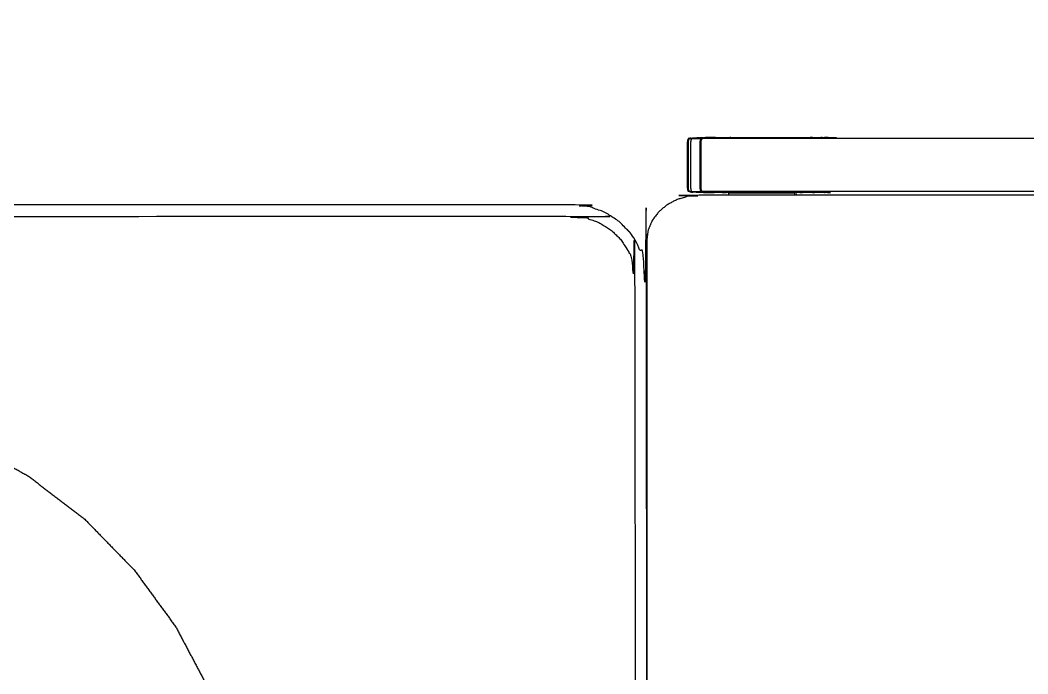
# Model space of a CAD drawing. Header units: millimetres. Extents: x 3429 to 24139, y -631 to 9878.
# Drawn here: x 7964.84 to 8008.19, y 3707.53 to 3735.66 of the extents above; entities that cross this region are included whole.
import ezdxf

# ---------------------------------------------------------------- set-up
doc = ezdxf.new("R2010")
doc.units = ezdxf.units.MM
for name, color, linetype, lineweight in [('multid_gorunus_3', 23, 'Continuous', 13), ('multid_gorunus_4', 15, 'Continuous', 9), ('multid_gorunus_5', 193, 'Continuous', 5)]:
    doc.layers.add(name, color=color, linetype=linetype, lineweight=lineweight)

# ---------------------------------------------------------------- blocks, each defined once
blk = doc.blocks.new('grup-1')
at = {"layer": 'multid_gorunus_3', "lineweight": -3}
for points in [[(2472.273, 6191.084), (2471.903, 6191.127), (2471.533, 6191.17), (2437.262, 6191.179), (2402.99, 6191.189), (2402.62, 6191.146), (2402.25, 6191.104), (2401.911, 6190.982), (2401.571, 6190.861), (2401.271, 6190.67), (2400.971, 6190.479), (2400.721, 6190.229), (2400.471, 6189.979), (2400.28, 6189.68), (2400.09, 6189.38), (2399.968, 6189.04), (2399.846, 6188.701), (2399.804, 6188.331), (2399.761, 6187.961), (2399.747, 6136.19), (2399.729, 6073.918), (2399.772, 6073.548), (2399.815, 6073.178), (2399.936, 6072.839), (2400.058, 6072.499), (2400.248, 6072.199), (2400.439, 6071.899), (2400.689, 6071.649), (2400.939, 6071.399), (2401.238, 6071.208), (2401.538, 6071.017), (2401.878, 6070.896), (2402.217, 6070.774), (2402.587, 6070.731), (2402.957, 6070.689), (2437.229, 6070.679), (2471.5, 6070.67), (2471.87, 6070.712), (2472.24, 6070.755), (2472.58, 6070.876), (2472.919, 6070.998), (2473.219, 6071.188), (2473.519, 6071.379), (2473.769, 6071.629), (2474.019, 6071.879), (2474.21, 6072.179), (2474.401, 6072.478), (2474.522, 6072.818), (2474.644, 6073.158), (2474.687, 6073.528), (2474.729, 6073.897), (2474.747, 6136.169), (2474.761, 6187.94), (2474.718, 6188.31), (2474.676, 6188.68), (2474.554, 6189.02), (2474.433, 6189.36), (2474.242, 6189.659), (2474.052, 6189.959), (2473.802, 6190.209), (2473.552, 6190.459), (2473.252, 6190.65), (2472.952, 6190.841), (2472.613, 6190.963), (2472.273, 6191.084)], [(2471.531, 6190.67), (2471.844, 6190.634), (2472.156, 6190.597), (2472.444, 6190.494), (2472.731, 6190.392), (2472.984, 6190.23), (2473.238, 6190.069), (2473.449, 6189.857), (2473.661, 6189.646), (2473.822, 6189.392), (2473.983, 6189.138), (2474.086, 6188.851), (2474.189, 6188.564), (2474.225, 6188.251), (2474.261, 6187.938), (2474.247, 6136.169), (2474.229, 6073.9), (2474.193, 6073.587), (2474.157, 6073.274), (2474.054, 6072.987), (2473.951, 6072.7), (2473.79, 6072.446), (2473.628, 6072.193), (2473.417, 6071.981), (2473.205, 6071.77), (2472.952, 6071.609), (2472.698, 6071.447), (2472.411, 6071.345), (2472.124, 6071.242), (2471.811, 6071.206), (2471.498, 6071.17), (2437.229, 6071.179), (2402.959, 6071.189), (2402.647, 6071.225), (2402.334, 6071.261), (2402.047, 6071.364), (2401.76, 6071.467), (2401.506, 6071.628), (2401.253, 6071.79), (2401.041, 6072.001), (2400.83, 6072.213), (2400.668, 6072.466), (2400.507, 6072.72), (2400.404, 6073.007), (2400.302, 6073.295), (2400.265, 6073.607), (2400.229, 6073.92), (2400.247, 6136.189), (2400.261, 6187.959), (2400.297, 6188.272), (2400.333, 6188.584), (2400.436, 6188.871), (2400.539, 6189.159), (2400.7, 6189.412), (2400.862, 6189.666), (2401.073, 6189.877), (2401.285, 6190.089), (2401.539, 6190.25), (2401.792, 6190.411), (2402.079, 6190.514), (2402.367, 6190.617), (2402.679, 6190.653), (2402.992, 6190.689), (2437.262, 6190.679), (2471.531, 6190.67)]]:
    blk.add_open_spline(points, degree=2, knots=[-16, -16, -16, -15, -15, -14, -14, -13, -13, -12, -12, -11, -11, -10, -10, -9, -9, -8, -8, -7, -7, -6, -6, -5, -5, -4, -4, -3, -3, -2, -2, -1, -1, 0, 0, 1, 1, 2, 2, 3, 3, 4, 4, 5, 5, 6, 6, 7, 7, 8, 8, 9, 9, 10, 10, 11, 11, 12, 12, 13, 13, 14, 14, 15, 15, 16, 16, 16], dxfattribs=at)
at = {"layer": 'multid_gorunus_4', "lineweight": -3}
for points, knots in [([(2347.023, 6190.41), (2347.027, 6190.417), (2347.031, 6190.425), (2347.043, 6190.435), (2347.054, 6190.445), (2347.076, 6190.461), (2347.097, 6190.478), (2347.132, 6190.503), (2347.167, 6190.528), (2347.218, 6190.565), (2347.269, 6190.602), (2347.333, 6190.648), (2347.397, 6190.694), (2347.471, 6190.747), (2347.545, 6190.799), (2347.626, 6190.855), (2347.706, 6190.911), (2347.791, 6190.968), (2347.875, 6191.025), (2347.963, 6191.082), (2348.05, 6191.139), (2348.139, 6191.196), (2348.229, 6191.253), (2348.32, 6191.31), (2348.411, 6191.367), (2348.504, 6191.422), (2348.596, 6191.478), (2348.689, 6191.532), (2348.782, 6191.587), (2348.876, 6191.64), (2348.97, 6191.693), (2349.065, 6191.746), (2349.16, 6191.798), (2349.255, 6191.849), (2349.351, 6191.9), (2349.448, 6191.951), (2349.545, 6192.001), (2349.642, 6192.05), (2349.74, 6192.099), (2349.838, 6192.147), (2349.936, 6192.194), (2350.036, 6192.241), (2350.135, 6192.288), (2350.235, 6192.333), (2350.335, 6192.379), (2350.436, 6192.423), (2350.537, 6192.468), (2350.639, 6192.511), (2350.741, 6192.554), (2350.843, 6192.596), (2350.946, 6192.638), (2351.049, 6192.679), (2351.152, 6192.72), (2351.256, 6192.76), (2351.36, 6192.799), (2351.465, 6192.838), (2351.57, 6192.876), (2351.676, 6192.913), (2351.781, 6192.951), (2351.887, 6192.987), (2351.994, 6193.022), (2352.101, 6193.057), (2352.208, 6193.092), (2352.315, 6193.125), (2352.423, 6193.158), (2352.531, 6193.19), (2352.64, 6193.222), (2352.749, 6193.253), (2352.858, 6193.284), (2352.967, 6193.313), (2353.077, 6193.342), (2353.187, 6193.37), (2353.297, 6193.398), (2353.408, 6193.425), (2353.519, 6193.451), (2353.63, 6193.476), (2353.742, 6193.501), (2353.853, 6193.525), (2353.965, 6193.549), (2354.078, 6193.571), (2354.19, 6193.593), (2354.303, 6193.614), (2354.417, 6193.635), (2354.534, 6193.654), (2354.652, 6193.674), (2354.778, 6193.692), (2354.904, 6193.71), (2355.042, 6193.726), (2355.181, 6193.743), (2355.336, 6193.758), (2355.491, 6193.774), (2355.667, 6193.788), (2355.843, 6193.802), (2356.043, 6193.815), (2356.243, 6193.829), (2356.472, 6193.841), (2356.7, 6193.853), (2356.962, 6193.864), (2357.223, 6193.875), (2357.521, 6193.885), (2357.818, 6193.895), (2358.157, 6193.904), (2358.495, 6193.913), (2358.878, 6193.921), (2359.26, 6193.929), (2359.692, 6193.937), (2360.123, 6193.944), (2360.607, 6193.95), (2361.09, 6193.957), (2361.631, 6193.963), (2362.171, 6193.969), (2362.772, 6193.974), (2363.372, 6193.979), (2364.038, 6193.984), (2364.703, 6193.988), (2365.425, 6193.992), (2366.147, 6193.996), (2366.917, 6194), (2367.687, 6194.003), (2368.498, 6194.006), (2369.308, 6194.009), (2370.151, 6194.012), (2370.994, 6194.014), (2371.861, 6194.016), (2372.729, 6194.018), (2373.612, 6194.02), (2374.496, 6194.022), (2375.388, 6194.023), (2376.279, 6194.024), (2377.171, 6194.025), (2378.064, 6194.026), (2378.948, 6194.027), (2379.832, 6194.028), (2380.7, 6194.028), (2381.569, 6194.029), (2382.413, 6194.029), (2382.658, 6194.03), (2383.47, 6194.03), (2384.283, 6194.03), (2385.056, 6194.03), (2385.828, 6194.03), (2386.553, 6194.03), (2387.278, 6194.03), (2387.946, 6194.03), (2388.615, 6194.03), (2389.22, 6194.03), (2389.824, 6194.03), (2390.368, 6194.03), (2390.912, 6194.03), (2391.399, 6194.03), (2391.886, 6194.03), (2392.32, 6194.03), (2392.753, 6194.03), (2393.137, 6194.03), (2393.52, 6194.03), (2393.858, 6194.03), (2394.195, 6194.03), (2394.489, 6194.03), (2394.783, 6194.03), (2395.038, 6194.03), (2395.292, 6194.03), (2395.511, 6194.03), (2395.73, 6194.03), (2395.916, 6194.03), (2396.101, 6194.03), (2396.257, 6194.03), (2396.412, 6194.03), (2396.54, 6194.03), (2396.668, 6194.03), (2396.771, 6194.03), (2396.874, 6194.03), (2396.955, 6194.03), (2397.036, 6194.03), (2397.098, 6194.03), (2397.16, 6194.03), (2397.205, 6194.03), (2397.251, 6194.03), (2397.283, 6194.03), (2397.315, 6194.03), (2397.336, 6194.029), (2397.356, 6194.029), (2397.368, 6194.027), (2397.38, 6194.025)], [0, 0, 0, 1, 1, 2, 2, 3, 3, 4, 4, 5, 5, 6, 6, 7, 7, 8, 8, 9, 9, 10, 10, 11, 11, 12, 12, 13, 13, 14, 14, 15, 15, 16, 16, 17, 17, 18, 18, 19, 19, 20, 20, 21, 21, 22, 22, 23, 23, 24, 24, 25, 25, 26, 26, 27, 27, 28, 28, 29, 29, 30, 30, 31, 31, 32, 32, 33, 33, 34, 34, 35, 35, 36, 36, 37, 37, 38, 38, 39, 39, 40, 40, 41, 41, 42, 42, 43, 43, 44, 44, 45, 45, 46, 46, 47, 47, 48, 48, 49, 49, 50, 50, 51, 51, 52, 52, 53, 53, 54, 54, 55, 55, 56, 56, 57, 57, 58, 58, 59, 59, 60, 60, 61, 61, 62, 62, 63, 63, 64, 64, 65, 65, 66, 66, 67, 67, 68, 68, 69, 69, 70, 70, 71, 71, 72, 72, 73, 73, 74, 74, 75, 75, 76, 76, 77, 77, 78, 78, 79, 79, 80, 80, 81, 81, 82, 82, 83, 83, 84, 84, 85, 85, 86, 86, 87, 87, 88, 88, 89, 89, 90, 90, 91, 91, 91]), ([(2396.987, 6194.071), (2396.947, 6194.071), (2396.908, 6194.072), (2396.888, 6194.073), (2396.867, 6194.073), (2396.816, 6194.074), (2396.765, 6194.074), (2396.706, 6194.074), (2396.647, 6194.074), (2396.58, 6194.075), (2396.513, 6194.075), (2396.437, 6194.075), (2396.361, 6194.075), (2396.276, 6194.075), (2396.19, 6194.075), (2396.095, 6194.075), (2396, 6194.075), (2395.896, 6194.075), (2395.791, 6194.075), (2395.68, 6194.075), (2395.568, 6194.075), (2395.45, 6194.075), (2395.332, 6194.075), (2395.209, 6194.075), (2395.086, 6194.075), (2394.959, 6194.075), (2394.833, 6194.075), (2394.704, 6194.075), (2394.574, 6194.075), (2394.444, 6194.075), (2394.313, 6194.075), (2394.183, 6194.075), (2394.052, 6194.075), (2393.923, 6194.075), (2393.794, 6194.075), (2393.667, 6194.075), (2393.541, 6194.075), (2393.418, 6194.075), (2393.295, 6194.075), (2393.177, 6194.075), (2393.059, 6194.075), (2392.947, 6194.075), (2392.835, 6194.075), (2392.731, 6194.075), (2392.627, 6194.075), (2392.532, 6194.075), (2392.436, 6194.075), (2392.351, 6194.075), (2392.265, 6194.075), (2392.19, 6194.075), (2392.114, 6194.075), (2392.046, 6194.075), (2391.979, 6194.075), (2391.921, 6194.074), (2391.862, 6194.074), (2391.811, 6194.074), (2391.759, 6194.074), (2391.715, 6194.073), (2391.671, 6194.073), (2391.634, 6194.072), (2391.596, 6194.071), (2391.596, 6194.071), (2391.596, 6194.071)], [187.113527, 187.113527, 187.113527, 188, 188, 189, 189, 190, 190, 191, 191, 192, 192, 193, 193, 194, 194, 195, 195, 196, 196, 197, 197, 198, 198, 199, 199, 200, 200, 201, 201, 202, 202, 203, 203, 204, 204, 205, 205, 206, 206, 207, 207, 208, 208, 209, 209, 210, 210, 211, 211, 212, 212, 213, 213, 214, 214, 215, 215, 216, 216, 217, 217, 217.009365, 217.009365, 217.009365]), ([(2391.958, 6194.074), (2391.959, 6194.074), (2391.96, 6194.074), (2392.019, 6194.074), (2392.079, 6194.075), (2392.096, 6194.075), (2392.114, 6194.075)], [246.987914, 246.987914, 246.987914, 247, 247, 248, 248, 248.257924, 248.257924, 248.257924]), ([(2392.214, 6194.075), (2392.214, 6194.075), (2392.214, 6194.075), (2392.24, 6194.075), (2392.265, 6194.075)], [248.9989623, 248.9989623, 248.9989623, 249, 249, 249.3333336, 249.3333336, 249.3333336]), ([(2392.627, 6194.075), (2392.68, 6194.075), (2392.734, 6194.075), (2392.734, 6194.075), (2392.734, 6194.075)], [251.4453515, 251.4453515, 251.4453515, 252, 252, 252.0000001, 252.0000001, 252.0000001]), ([(2396.798, 6194.074), (2396.798, 6194.074), (2396.798, 6194.074), (2396.858, 6194.074), (2396.917, 6194.074), (2396.969, 6194.074), (2397.02, 6194.073), (2397.065, 6194.073), (2397.109, 6194.072), (2397.147, 6194.072), (2397.185, 6194.071), (2397.217, 6194.07), (2397.249, 6194.069), (2397.275, 6194.068), (2397.301, 6194.067)], [47.99625, 47.99625, 47.99625, 48, 48, 49, 49, 50, 50, 51, 51, 52, 52, 53, 53, 53.997378, 53.997378, 53.997378]), ([(2396.987, 6194.071), (2397.008, 6194.071), (2397.03, 6194.071), (2397.062, 6194.07), (2397.094, 6194.069), (2397.12, 6194.068), (2397.146, 6194.067), (2397.167, 6194.066), (2397.188, 6194.065)], [180.29815, 180.29815, 180.29815, 181, 181, 182, 182, 183, 183, 184, 184, 184]), ([(2397.188, 6194.065), (2397.21, 6194.064), (2397.231, 6194.062), (2397.249, 6194.061), (2397.266, 6194.059)], [0, 0, 0, 1, 1, 2, 2, 2]), ([(2397.266, 6194.059), (2397.28, 6194.057), (2397.294, 6194.054), (2397.306, 6194.052), (2397.319, 6194.05)], [0, 0, 0, 1, 1, 2, 2, 2]), ([(2397.537, 6194.06), (2397.505, 6194.06), (2397.473, 6194.06), (2397.445, 6194.06), (2397.418, 6194.06), (2397.401, 6194.062), (2397.383, 6194.064), (2397.364, 6194.064), (2397.345, 6194.064), (2397.323, 6194.065), (2397.302, 6194.067)], [0, 0, 0, 1, 1, 2, 2, 3, 3, 4, 4, 5, 5, 5]), ([(2397.37, 6194.033), (2397.363, 6194.036), (2397.357, 6194.039), (2397.349, 6194.042), (2397.34, 6194.045), (2397.33, 6194.048), (2397.319, 6194.05)], [0, 0, 0, 1, 1, 2, 2, 3, 3, 3]), ([(2397.347, 6191.739), (2397.351, 6191.74), (2397.355, 6191.74), (2397.366, 6191.743), (2397.376, 6191.745), (2397.384, 6191.748), (2397.392, 6191.75), (2397.398, 6191.754), (2397.404, 6191.757), (2397.409, 6191.76), (2397.414, 6191.764), (2397.418, 6191.768), (2397.423, 6191.772), (2397.426, 6191.776), (2397.43, 6191.781), (2397.433, 6191.786), (2397.436, 6191.792), (2397.439, 6191.798), (2397.442, 6191.804), (2397.444, 6191.812), (2397.447, 6191.819), (2397.449, 6191.828), (2397.451, 6191.837), (2397.452, 6191.847), (2397.454, 6191.858), (2397.455, 6191.87), (2397.457, 6191.882), (2397.458, 6191.896), (2397.459, 6191.91), (2397.46, 6191.926), (2397.46, 6191.942), (2397.461, 6191.96), (2397.462, 6191.978), (2397.462, 6191.999), (2397.462, 6192.019), (2397.463, 6192.042), (2397.463, 6192.065), (2397.463, 6192.091), (2397.463, 6192.117), (2397.463, 6192.145), (2397.463, 6192.173), (2397.463, 6192.204), (2397.463, 6192.236), (2397.463, 6192.27), (2397.463, 6192.304), (2397.463, 6192.341), (2397.463, 6192.378), (2397.463, 6192.417), (2397.463, 6192.457), (2397.463, 6192.498), (2397.463, 6192.539), (2397.463, 6192.582), (2397.463, 6192.624), (2397.463, 6192.668), (2397.463, 6192.712), (2397.463, 6192.756), (2397.463, 6192.801), (2397.463, 6192.846), (2397.463, 6192.891), (2397.463, 6192.936), (2397.463, 6192.981), (2397.463, 6193.025), (2397.463, 6193.07), (2397.463, 6193.114), (2397.463, 6193.158), (2397.463, 6193.2), (2397.463, 6193.243), (2397.463, 6193.284), (2397.463, 6193.325), (2397.463, 6193.365), (2397.463, 6193.404), (2397.463, 6193.441), (2397.463, 6193.478), (2397.463, 6193.512), (2397.463, 6193.546), (2397.463, 6193.578), (2397.463, 6193.609), (2397.463, 6193.637), (2397.463, 6193.665), (2397.463, 6193.691), (2397.463, 6193.717), (2397.463, 6193.74), (2397.462, 6193.763), (2397.462, 6193.783), (2397.462, 6193.804), (2397.461, 6193.822), (2397.46, 6193.84), (2397.46, 6193.856), (2397.459, 6193.872), (2397.458, 6193.886), (2397.457, 6193.9), (2397.455, 6193.912), (2397.454, 6193.924), (2397.452, 6193.935), (2397.451, 6193.945), (2397.449, 6193.954), (2397.447, 6193.963), (2397.444, 6193.97), (2397.442, 6193.978), (2397.439, 6193.984), (2397.436, 6193.99), (2397.433, 6193.996), (2397.43, 6194.001), (2397.426, 6194.006), (2397.422, 6194.01), (2397.418, 6194.014), (2397.414, 6194.018), (2397.409, 6194.022), (2397.404, 6194.025), (2397.398, 6194.028), (2397.392, 6194.031), (2397.384, 6194.034), (2397.376, 6194.037), (2397.365, 6194.039), (2397.355, 6194.042), (2397.351, 6194.042), (2397.346, 6194.043)], [43.684205, 43.684205, 43.684205, 44, 44, 45, 45, 46, 46, 47, 47, 48, 48, 49, 49, 50, 50, 51, 51, 52, 52, 53, 53, 54, 54, 55, 55, 56, 56, 57, 57, 58, 58, 59, 59, 60, 60, 61, 61, 62, 62, 63, 63, 64, 64, 65, 65, 66, 66, 67, 67, 68, 68, 69, 69, 70, 70, 71, 71, 72, 72, 73, 73, 74, 74, 75, 75, 76, 76, 77, 77, 78, 78, 79, 79, 80, 80, 81, 81, 82, 82, 83, 83, 84, 84, 85, 85, 86, 86, 87, 87, 88, 88, 89, 89, 90, 90, 91, 91, 92, 92, 93, 93, 94, 94, 95, 95, 96, 96, 97, 97, 98, 98, 99, 99, 100, 100, 100.322771, 100.322771, 100.322771]), ([(2397.37, 6194.033), (2397.375, 6194.029), (2397.38, 6194.025), (2397.385, 6194.022), (2397.39, 6194.018)], [0, 0, 0, 1, 1, 2, 2, 2]), ([(2397.383, 6194.064), (2397.41, 6194.064), (2397.437, 6194.064), (2397.455, 6194.062), (2397.473, 6194.06)], [0, 0, 0, 1, 1, 2, 2, 2]), ([(2397.823, 6194.03), (2397.794, 6194.03), (2397.764, 6194.03), (2397.731, 6194.03), (2397.698, 6194.03), (2397.663, 6194.03), (2397.629, 6194.03), (2397.596, 6194.03), (2397.564, 6194.03), (2397.537, 6194.03), (2397.509, 6194.03), (2397.49, 6194.03), (2397.471, 6194.03), (2397.458, 6194.029), (2397.445, 6194.029), (2397.436, 6194.027), (2397.427, 6194.025), (2397.42, 6194.022), (2397.414, 6194.018)], [0, 0, 0, 1, 1, 2, 2, 3, 3, 4, 4, 5, 5, 6, 6, 7, 7, 8, 8, 9, 9, 9]), ([(2397.501, 6194.056), (2397.473, 6194.056), (2397.446, 6194.056), (2397.432, 6194.058), (2397.418, 6194.06)], [0, 0, 0, 1, 1, 2, 2, 2]), ([(2397.537, 6194.06), (2397.551, 6194.058), (2397.565, 6194.056), (2397.533, 6194.056), (2397.501, 6194.056), (2397.487, 6194.058), (2397.473, 6194.06)], [0, 0, 0, 1, 1, 2, 2, 3, 3, 3]), ([(2397.502, 6194.064), (2397.519, 6194.062), (2397.537, 6194.06), (2397.572, 6194.06), (2397.606, 6194.06), (2397.588, 6194.062), (2397.57, 6194.064), (2397.536, 6194.064), (2397.502, 6194.064)], [0, 0, 0, 1, 1, 2, 2, 3, 3, 4, 4, 4]), ([(2397.799, 6194.045), (2397.79, 6194.048), (2397.782, 6194.051), (2397.771, 6194.053), (2397.759, 6194.056), (2397.73, 6194.056), (2397.701, 6194.056), (2397.687, 6194.058), (2397.672, 6194.06), (2397.639, 6194.06), (2397.606, 6194.06)], [0, 0, 0, 1, 1, 2, 2, 3, 3, 4, 4, 5, 5, 5]), ([(2397.701, 6194.056), (2397.668, 6194.056), (2397.634, 6194.056), (2397.62, 6194.058), (2397.606, 6194.06)], [0, 0, 0, 1, 1, 2, 2, 2]), ([(2397.701, 6194.056), (2397.712, 6194.053), (2397.723, 6194.051), (2397.752, 6194.051), (2397.782, 6194.051)], [0, 0, 0, 1, 1, 2, 2, 2]), ([(2397.723, 6194.051), (2397.732, 6194.048), (2397.74, 6194.045), (2397.77, 6194.045), (2397.799, 6194.045)], [0, 0, 0, 1, 1, 2, 2, 2]), ([(2397.85, 6194.045), (2397.824, 6194.045), (2397.799, 6194.045), (2397.806, 6194.041), (2397.812, 6194.038), (2397.838, 6194.038), (2397.863, 6194.038), (2397.856, 6194.041), (2397.85, 6194.045), (2397.841, 6194.048), (2397.832, 6194.051)], [0, 0, 0, 1, 1, 2, 2, 3, 3, 4, 4, 5, 5, 5]), ([(2397.85, 6194.045), (2397.871, 6194.045), (2397.892, 6194.045), (2397.899, 6194.041), (2397.906, 6194.038), (2397.911, 6194.034), (2397.917, 6194.03), (2397.895, 6194.03), (2397.874, 6194.03), (2397.849, 6194.03), (2397.823, 6194.03), (2397.818, 6194.034), (2397.812, 6194.038)], [0, 0, 0, 1, 1, 2, 2, 3, 3, 4, 4, 5, 5, 6, 6, 6]), ([(2397.823, 6194.03), (2397.828, 6194.025), (2397.833, 6194.021), (2397.837, 6194.016), (2397.841, 6194.011), (2397.845, 6194.005), (2397.848, 6193.999), (2397.851, 6193.992), (2397.855, 6193.985), (2397.857, 6193.977), (2397.86, 6193.968), (2397.862, 6193.959), (2397.864, 6193.949), (2397.866, 6193.938), (2397.868, 6193.928), (2397.869, 6193.915), (2397.871, 6193.902), (2397.872, 6193.888), (2397.873, 6193.874), (2397.874, 6193.857), (2397.875, 6193.841), (2397.875, 6193.823), (2397.876, 6193.804), (2397.876, 6193.784), (2397.877, 6193.763), (2397.877, 6193.74), (2397.877, 6193.717), (2397.877, 6193.691), (2397.877, 6193.666), (2397.877, 6193.637), (2397.877, 6193.609), (2397.877, 6193.578), (2397.877, 6193.546), (2397.877, 6193.512), (2397.877, 6193.478), (2397.877, 6193.441), (2397.877, 6193.404), (2397.877, 6193.365), (2397.877, 6193.325), (2397.877, 6193.284), (2397.877, 6193.243), (2397.877, 6193.2), (2397.877, 6193.158), (2397.877, 6193.114), (2397.877, 6193.07), (2397.877, 6193.025), (2397.877, 6192.981), (2397.877, 6192.936), (2397.877, 6192.891), (2397.877, 6192.846), (2397.877, 6192.801), (2397.877, 6192.756), (2397.877, 6192.712), (2397.877, 6192.668), (2397.877, 6192.624), (2397.877, 6192.582), (2397.877, 6192.539), (2397.877, 6192.498), (2397.877, 6192.457), (2397.877, 6192.417), (2397.877, 6192.378), (2397.877, 6192.341), (2397.877, 6192.304), (2397.877, 6192.27), (2397.877, 6192.236), (2397.877, 6192.204), (2397.878, 6192.173), (2397.877, 6192.145), (2397.877, 6192.116), (2397.877, 6192.091), (2397.877, 6192.065), (2397.877, 6192.042), (2397.877, 6192.019), (2397.876, 6191.998), (2397.876, 6191.978), (2397.875, 6191.959), (2397.875, 6191.941), (2397.874, 6191.925), (2397.873, 6191.908), (2397.872, 6191.894), (2397.871, 6191.88), (2397.869, 6191.867), (2397.868, 6191.854), (2397.866, 6191.843), (2397.864, 6191.833), (2397.862, 6191.823), (2397.86, 6191.814), (2397.857, 6191.805), (2397.855, 6191.797), (2397.852, 6191.79), (2397.848, 6191.783), (2397.845, 6191.777), (2397.841, 6191.771), (2397.837, 6191.766), (2397.833, 6191.761), (2397.828, 6191.756), (2397.823, 6191.752)], [0, 0, 0, 1, 1, 2, 2, 3, 3, 4, 4, 5, 5, 6, 6, 7, 7, 8, 8, 9, 9, 10, 10, 11, 11, 12, 12, 13, 13, 14, 14, 15, 15, 16, 16, 17, 17, 18, 18, 19, 19, 20, 20, 21, 21, 22, 22, 23, 23, 24, 24, 25, 25, 26, 26, 27, 27, 28, 28, 29, 29, 30, 30, 31, 31, 32, 32, 33, 33, 34, 34, 35, 35, 36, 36, 37, 37, 38, 38, 39, 39, 40, 40, 41, 41, 42, 42, 43, 43, 44, 44, 45, 45, 46, 46, 47, 47, 48, 48, 48]), ([(2397.917, 6194.03), (2397.934, 6194.03), (2397.952, 6194.03), (2397.946, 6194.034), (2397.941, 6194.038), (2397.923, 6194.038), (2397.906, 6194.038)], [0, 0, 0, 1, 1, 2, 2, 3, 3, 3]), ([(2397.988, 6194.021), (2397.975, 6194.021), (2397.961, 6194.021), (2397.944, 6194.021), (2397.926, 6194.021), (2397.921, 6194.025), (2397.917, 6194.03)], [0, 0, 0, 1, 1, 2, 2, 3, 3, 3]), ([(2397.39, 6194.018), (2397.395, 6194.014), (2397.399, 6194.01), (2397.403, 6194.006), (2397.406, 6194.001), (2397.41, 6193.996), (2397.413, 6193.99), (2397.416, 6193.984), (2397.418, 6193.978), (2397.421, 6193.97), (2397.423, 6193.963), (2397.425, 6193.954), (2397.427, 6193.945), (2397.429, 6193.935), (2397.431, 6193.924), (2397.432, 6193.912), (2397.433, 6193.9), (2397.434, 6193.886), (2397.435, 6193.872), (2397.436, 6193.856), (2397.437, 6193.84), (2397.438, 6193.822), (2397.438, 6193.804), (2397.439, 6193.783), (2397.439, 6193.763), (2397.439, 6193.74), (2397.439, 6193.717), (2397.44, 6193.691), (2397.44, 6193.665), (2397.44, 6193.637), (2397.44, 6193.609), (2397.44, 6193.578), (2397.44, 6193.546), (2397.44, 6193.512), (2397.44, 6193.478), (2397.44, 6193.441), (2397.44, 6193.404), (2397.44, 6193.365), (2397.44, 6193.325), (2397.44, 6193.284), (2397.44, 6193.243), (2397.44, 6193.2), (2397.44, 6193.158), (2397.44, 6193.114), (2397.44, 6193.07), (2397.44, 6193.025), (2397.44, 6192.981), (2397.44, 6192.936), (2397.44, 6192.891), (2397.44, 6192.846), (2397.44, 6192.801), (2397.44, 6192.756), (2397.44, 6192.712), (2397.44, 6192.668), (2397.44, 6192.624), (2397.44, 6192.582), (2397.44, 6192.539), (2397.44, 6192.498), (2397.44, 6192.457), (2397.44, 6192.417), (2397.44, 6192.378), (2397.44, 6192.341), (2397.44, 6192.304), (2397.44, 6192.27), (2397.44, 6192.236), (2397.44, 6192.204), (2397.44, 6192.173), (2397.44, 6192.145), (2397.44, 6192.117), (2397.44, 6192.091), (2397.44, 6192.065), (2397.439, 6192.042), (2397.439, 6192.019), (2397.439, 6191.999), (2397.438, 6191.978), (2397.438, 6191.96), (2397.437, 6191.942), (2397.436, 6191.926), (2397.435, 6191.91), (2397.434, 6191.896), (2397.433, 6191.882), (2397.432, 6191.87), (2397.431, 6191.858), (2397.429, 6191.847), (2397.427, 6191.837), (2397.425, 6191.828), (2397.423, 6191.819), (2397.421, 6191.812), (2397.419, 6191.804), (2397.416, 6191.798), (2397.413, 6191.792), (2397.41, 6191.786), (2397.407, 6191.781), (2397.403, 6191.776), (2397.399, 6191.772), (2397.395, 6191.768), (2397.391, 6191.764)], [-32, -32, -32, -31, -31, -30, -30, -29, -29, -28, -28, -27, -27, -26, -26, -25, -25, -24, -24, -23, -23, -22, -22, -21, -21, -20, -20, -19, -19, -18, -18, -17, -17, -16, -16, -15, -15, -14, -14, -13, -13, -12, -12, -11, -11, -10, -10, -9, -9, -8, -8, -7, -7, -6, -6, -5, -5, -4, -4, -3, -3, -2, -2, -1, -1, 0, 0, 1, 1, 2, 2, 3, 3, 4, 4, 5, 5, 6, 6, 7, 7, 8, 8, 9, 9, 10, 10, 11, 11, 12, 12, 13, 13, 14, 14, 15, 15, 16, 16, 16]), ([(2397.926, 6191.761), (2397.931, 6191.766), (2397.935, 6191.771), (2397.938, 6191.777), (2397.942, 6191.783), (2397.945, 6191.79), (2397.948, 6191.797), (2397.951, 6191.805), (2397.953, 6191.814), (2397.956, 6191.823), (2397.958, 6191.833), (2397.96, 6191.843), (2397.961, 6191.854), (2397.963, 6191.867), (2397.964, 6191.879), (2397.965, 6191.894), (2397.967, 6191.908), (2397.967, 6191.924), (2397.968, 6191.941), (2397.969, 6191.959), (2397.969, 6191.978), (2397.97, 6191.998), (2397.97, 6192.019), (2397.97, 6192.042), (2397.971, 6192.065), (2397.971, 6192.091), (2397.971, 6192.116), (2397.971, 6192.145), (2397.971, 6192.173), (2397.971, 6192.204), (2397.971, 6192.236), (2397.971, 6192.27), (2397.971, 6192.304), (2397.971, 6192.341), (2397.971, 6192.378), (2397.971, 6192.417), (2397.971, 6192.457), (2397.971, 6192.498), (2397.971, 6192.539), (2397.971, 6192.582), (2397.971, 6192.624), (2397.971, 6192.668), (2397.971, 6192.712), (2397.971, 6192.756), (2397.971, 6192.801), (2397.971, 6192.846), (2397.971, 6192.891), (2397.971, 6192.936), (2397.971, 6192.981), (2397.971, 6193.025), (2397.971, 6193.07), (2397.971, 6193.114), (2397.971, 6193.158), (2397.971, 6193.2), (2397.971, 6193.243), (2397.971, 6193.284), (2397.971, 6193.325), (2397.971, 6193.365), (2397.971, 6193.404), (2397.971, 6193.441), (2397.971, 6193.478), (2397.971, 6193.512), (2397.971, 6193.546), (2397.971, 6193.578), (2397.971, 6193.609), (2397.971, 6193.637), (2397.971, 6193.666), (2397.971, 6193.691), (2397.971, 6193.717), (2397.97, 6193.74), (2397.97, 6193.763), (2397.97, 6193.784), (2397.969, 6193.804), (2397.969, 6193.823), (2397.968, 6193.841), (2397.967, 6193.857), (2397.966, 6193.874), (2397.965, 6193.888), (2397.964, 6193.902), (2397.963, 6193.915), (2397.961, 6193.928), (2397.96, 6193.939), (2397.958, 6193.949), (2397.956, 6193.959), (2397.953, 6193.968), (2397.951, 6193.977), (2397.948, 6193.985), (2397.945, 6193.992), (2397.942, 6193.999), (2397.938, 6194.005), (2397.935, 6194.011), (2397.93, 6194.016), (2397.926, 6194.021)], [0, 0, 0, 1, 1, 2, 2, 3, 3, 4, 4, 5, 5, 6, 6, 7, 7, 8, 8, 9, 9, 10, 10, 11, 11, 12, 12, 13, 13, 14, 14, 15, 15, 16, 16, 17, 17, 18, 18, 19, 19, 20, 20, 21, 21, 22, 22, 23, 23, 24, 24, 25, 25, 26, 26, 27, 27, 28, 28, 29, 29, 30, 30, 31, 31, 32, 32, 33, 33, 34, 34, 35, 35, 36, 36, 37, 37, 38, 38, 39, 39, 40, 40, 41, 41, 42, 42, 43, 43, 44, 44, 45, 45, 46, 46, 46]), ([(2397.961, 6191.761), (2397.965, 6191.766), (2397.97, 6191.771), (2397.973, 6191.777), (2397.977, 6191.783), (2397.98, 6191.79), (2397.983, 6191.797), (2397.986, 6191.805), (2397.988, 6191.814), (2397.991, 6191.823), (2397.993, 6191.833), (2397.995, 6191.843), (2397.996, 6191.854), (2397.998, 6191.867), (2397.999, 6191.879), (2398, 6191.894), (2398.001, 6191.908), (2398.002, 6191.924), (2398.003, 6191.941), (2398.004, 6191.959), (2398.004, 6191.978), (2398.005, 6191.998), (2398.005, 6192.019), (2398.005, 6192.042), (2398.006, 6192.065), (2398.006, 6192.091), (2398.006, 6192.116), (2398.006, 6192.145), (2398.006, 6192.173), (2398.006, 6192.204), (2398.006, 6192.236), (2398.006, 6192.27), (2398.006, 6192.304), (2398.006, 6192.341), (2398.006, 6192.378), (2398.006, 6192.417), (2398.006, 6192.457), (2398.006, 6192.498), (2398.006, 6192.539), (2398.006, 6192.582), (2398.006, 6192.624), (2398.006, 6192.668), (2398.006, 6192.712), (2398.006, 6192.756), (2398.006, 6192.801), (2398.006, 6192.846), (2398.006, 6192.891), (2398.006, 6192.936), (2398.006, 6192.981), (2398.006, 6193.025), (2398.006, 6193.07), (2398.006, 6193.114), (2398.006, 6193.158), (2398.006, 6193.2), (2398.006, 6193.243), (2398.006, 6193.284), (2398.006, 6193.325), (2398.006, 6193.365), (2398.006, 6193.404), (2398.006, 6193.441), (2398.006, 6193.478), (2398.006, 6193.512), (2398.006, 6193.546), (2398.006, 6193.578), (2398.006, 6193.609), (2398.006, 6193.637), (2398.006, 6193.666), (2398.006, 6193.691), (2398.006, 6193.717), (2398.005, 6193.74), (2398.005, 6193.763), (2398.005, 6193.784), (2398.004, 6193.804), (2398.004, 6193.823), (2398.003, 6193.841), (2398.002, 6193.857), (2398.001, 6193.874), (2398, 6193.888), (2397.999, 6193.902), (2397.998, 6193.915), (2397.996, 6193.928), (2397.994, 6193.939), (2397.993, 6193.95), (2397.99, 6193.959), (2397.988, 6193.968), (2397.986, 6193.977), (2397.983, 6193.985), (2397.98, 6193.992), (2397.977, 6193.999), (2397.973, 6194.005), (2397.97, 6194.011), (2397.965, 6194.016), (2397.961, 6194.021)], [0, 0, 0, 1, 1, 2, 2, 3, 3, 4, 4, 5, 5, 6, 6, 7, 7, 8, 8, 9, 9, 10, 10, 11, 11, 12, 12, 13, 13, 14, 14, 15, 15, 16, 16, 17, 17, 18, 18, 19, 19, 20, 20, 21, 21, 22, 22, 23, 23, 24, 24, 25, 25, 26, 26, 27, 27, 28, 28, 29, 29, 30, 30, 31, 31, 32, 32, 33, 33, 34, 34, 35, 35, 36, 36, 37, 37, 38, 38, 39, 39, 40, 40, 41, 41, 42, 42, 43, 43, 44, 44, 45, 45, 46, 46, 46]), ([(2391.98, 6191.708), (2391.97, 6191.708), (2391.96, 6191.708), (2391.908, 6191.709), (2391.856, 6191.709), (2391.856, 6191.709), (2391.856, 6191.709)], [166.832764, 166.832764, 166.832764, 167, 167, 168, 168, 168.000988, 168.000988, 168.000988]), ([(2391.856, 6191.708), (2391.859, 6191.708), (2391.862, 6191.708), (2391.921, 6191.708), (2391.98, 6191.708), (2392.047, 6191.708), (2392.114, 6191.708), (2392.19, 6191.708), (2392.266, 6191.708), (2392.351, 6191.708), (2392.436, 6191.708), (2392.532, 6191.708), (2392.627, 6191.708), (2392.731, 6191.708), (2392.836, 6191.707), (2392.947, 6191.707), (2393.059, 6191.707), (2393.177, 6191.707), (2393.295, 6191.707), (2393.418, 6191.707), (2393.541, 6191.708), (2393.667, 6191.707), (2393.794, 6191.707), (2393.923, 6191.707), (2394.053, 6191.707), (2394.183, 6191.707), (2394.314, 6191.707), (2394.444, 6191.707), (2394.574, 6191.707), (2394.704, 6191.707), (2394.833, 6191.707), (2394.96, 6191.707), (2395.086, 6191.707), (2395.209, 6191.707), (2395.332, 6191.707), (2395.45, 6191.707), (2395.568, 6191.707), (2395.68, 6191.707), (2395.791, 6191.707), (2395.896, 6191.707), (2396, 6191.707), (2396.095, 6191.707), (2396.191, 6191.707), (2396.276, 6191.707), (2396.361, 6191.707), (2396.437, 6191.707), (2396.513, 6191.707), (2396.58, 6191.707), (2396.647, 6191.708), (2396.706, 6191.708), (2396.765, 6191.708), (2396.816, 6191.708), (2396.867, 6191.709), (2396.888, 6191.709), (2396.908, 6191.71), (2396.952, 6191.711), (2396.997, 6191.711), (2397.034, 6191.712), (2397.072, 6191.712), (2397.079, 6191.713), (2397.085, 6191.713)], [491.945215, 491.945215, 491.945215, 492, 492, 493, 493, 494, 494, 495, 495, 496, 496, 497, 497, 498, 498, 499, 499, 500, 500, 501, 501, 502, 502, 503, 503, 504, 504, 505, 505, 506, 506, 507, 507, 508, 508, 509, 509, 510, 510, 511, 511, 512, 512, 513, 513, 514, 514, 515, 515, 516, 516, 517, 517, 518, 518, 519, 519, 520, 520, 520.210526, 520.210526, 520.210526]), ([(2392.627, 6191.708), (2392.584, 6191.707), (2392.541, 6191.707), (2392.54, 6191.707), (2392.54, 6191.707)], [162.5523315, 162.5523315, 162.5523315, 163, 163, 163.0057863, 163.0057863, 163.0057863]), ([(2393.171, 6191.708), (2393.171, 6191.708), (2393.171, 6191.708), (2393.115, 6191.707), (2393.059, 6191.707)], [159.9999999, 159.9999999, 159.9999999, 160, 160, 160.4942479, 160.4942479, 160.4942479]), ([(2393.389, 6191.594), (2393.39, 6191.627), (2393.392, 6191.661), (2393.404, 6191.668), (2393.416, 6191.675), (2393.404, 6191.678), (2393.392, 6191.681), (2393.383, 6191.683), (2393.374, 6191.685)], [14.843826, 14.843826, 14.843826, 15, 15, 16, 16, 17, 17, 18, 18, 18]), ([(2393.541, 6191.707), (2393.475, 6191.707), (2393.409, 6191.707), (2393.409, 6191.707), (2393.408, 6191.707)], [158.4712504, 158.4712504, 158.4712504, 159, 159, 159.0047057, 159.0047057, 159.0047057]), ([(2393.416, 6191.675), (2393.443, 6191.678), (2393.471, 6191.681), (2393.529, 6191.683), (2393.588, 6191.685), (2393.682, 6191.686), (2393.777, 6191.687), (2393.912, 6191.687), (2394.047, 6191.687), (2394.228, 6191.687), (2394.41, 6191.687), (2394.614, 6191.687), (2394.818, 6191.687), (2395.022, 6191.687), (2395.226, 6191.687), (2395.407, 6191.687), (2395.588, 6191.687), (2395.724, 6191.687), (2395.859, 6191.687), (2395.954, 6191.686), (2396.048, 6191.685), (2396.106, 6191.683), (2396.165, 6191.681), (2396.192, 6191.678), (2396.22, 6191.675)], [0, 0, 0, 1, 1, 2, 2, 3, 3, 4, 4, 5, 5, 6, 6, 7, 7, 8, 8, 9, 9, 10, 10, 11, 11, 12, 12, 12]), ([(2393.914, 6191.708), (2393.914, 6191.708), (2393.914, 6191.708), (2393.854, 6191.707), (2393.793, 6191.707)], [156.9999999, 156.9999999, 156.9999999, 157, 157, 157.4714829, 157.4714829, 157.4714829]), ([(2394.44, 6191.707), (2394.44, 6191.707), (2394.44, 6191.707), (2394.308, 6191.707), (2394.176, 6191.707), (2394.175, 6191.707), (2394.175, 6191.707)], [155, 155, 155, 155, 155, 156, 156, 156.003478, 156.003478, 156.003478]), ([(2395.221, 6191.707), (2395.221, 6191.707), (2395.221, 6191.707), (2395.093, 6191.707), (2394.965, 6191.707), (2394.834, 6191.707), (2394.704, 6191.707), (2394.703, 6191.707), (2394.703, 6191.707)], [152, 152, 152, 152, 152, 153, 153, 154, 154, 154.001471, 154.001471, 154.001471]), ([(2395.708, 6191.707), (2395.708, 6191.707), (2395.708, 6191.707), (2395.589, 6191.707), (2395.47, 6191.707), (2395.469, 6191.707), (2395.469, 6191.707)], [150, 150, 150, 150, 150, 151, 151, 151.004326, 151.004326, 151.004326]), ([(2396.144, 6191.707), (2396.144, 6191.707), (2396.144, 6191.707), (2396.039, 6191.707), (2395.934, 6191.707), (2395.933, 6191.707), (2395.933, 6191.707)], [148, 148, 148, 148, 148, 149, 149, 149.003071, 149.003071, 149.003071]), ([(2396.262, 6191.685), (2396.253, 6191.683), (2396.244, 6191.681), (2396.232, 6191.678), (2396.22, 6191.675), (2396.232, 6191.668), (2396.244, 6191.661), (2396.245, 6191.627), (2396.247, 6191.593)], [0, 0, 0, 1, 1, 2, 2, 3, 3, 3.158272, 3.158272, 3.158272]), ([(2396.513, 6191.707), (2396.511, 6191.707), (2396.509, 6191.707), (2396.423, 6191.707), (2396.337, 6191.707), (2396.337, 6191.707), (2396.336, 6191.707)], [145.975228, 145.975228, 145.975228, 146, 146, 147, 147, 147.003368, 147.003368, 147.003368]), ([(2397.301, 6191.715), (2397.275, 6191.714), (2397.249, 6191.713), (2397.217, 6191.712), (2397.185, 6191.711), (2397.147, 6191.71), (2397.109, 6191.71), (2397.065, 6191.709), (2397.02, 6191.709), (2396.969, 6191.708), (2396.917, 6191.708), (2396.892, 6191.708), (2396.866, 6191.708)], [138.009209, 138.009209, 138.009209, 139, 139, 140, 140, 141, 141, 142, 142, 143, 143, 143.425591, 143.425591, 143.425591]), ([(2397.188, 6191.717), (2397.167, 6191.716), (2397.146, 6191.715), (2397.12, 6191.714), (2397.094, 6191.713), (2397.09, 6191.713), (2397.085, 6191.713)], [522, 522, 522, 523, 523, 524, 524, 524.133835, 524.133835, 524.133835]), ([(2397.266, 6191.723), (2397.249, 6191.721), (2397.232, 6191.72), (2397.21, 6191.718), (2397.188, 6191.717)], [0, 0, 0, 1, 1, 2, 2, 2]), ([(2397.319, 6191.732), (2397.306, 6191.73), (2397.294, 6191.728), (2397.28, 6191.725), (2397.266, 6191.723)], [-1, -1, -1, 0, 0, 1, 1, 1]), ([(2397.34, 6191.715), (2397.361, 6191.717), (2397.383, 6191.718), (2397.364, 6191.718), (2397.345, 6191.718), (2397.323, 6191.717), (2397.302, 6191.715)], [0, 0, 0, 1, 1, 2, 2, 3, 3, 3]), ([(2397.319, 6191.732), (2397.33, 6191.734), (2397.34, 6191.737), (2397.349, 6191.74), (2397.357, 6191.743), (2397.363, 6191.746), (2397.37, 6191.749)], [-1, -1, -1, 0, 0, 1, 1, 2, 2, 2]), ([(2397.383, 6191.718), (2397.401, 6191.72), (2397.418, 6191.722), (2397.399, 6191.722), (2397.38, 6191.722), (2397.363, 6191.72), (2397.345, 6191.718)], [0, 0, 0, 1, 1, 2, 2, 3, 3, 3]), ([(2397.438, 6191.718), (2397.455, 6191.72), (2397.473, 6191.722), (2397.505, 6191.722), (2397.537, 6191.722), (2397.52, 6191.72), (2397.502, 6191.718), (2397.47, 6191.718), (2397.438, 6191.718), (2397.41, 6191.718), (2397.383, 6191.718)], [0, 0, 0, 1, 1, 2, 2, 3, 3, 4, 4, 5, 5, 5]), ([(2397.823, 6191.752), (2397.794, 6191.752), (2397.765, 6191.752), (2397.731, 6191.752), (2397.698, 6191.752), (2397.663, 6191.752), (2397.629, 6191.752), (2397.596, 6191.752), (2397.564, 6191.752), (2397.537, 6191.752), (2397.509, 6191.752), (2397.49, 6191.752), (2397.471, 6191.752), (2397.458, 6191.753), (2397.445, 6191.753), (2397.436, 6191.755), (2397.427, 6191.757), (2397.421, 6191.76), (2397.414, 6191.764)], [0, 0, 0, 1, 1, 2, 2, 3, 3, 4, 4, 5, 5, 6, 6, 7, 7, 8, 8, 9, 9, 9]), ([(2397.537, 6191.722), (2397.572, 6191.722), (2397.606, 6191.722), (2397.62, 6191.724), (2397.634, 6191.726), (2397.645, 6191.729), (2397.656, 6191.731), (2397.69, 6191.731), (2397.723, 6191.731), (2397.752, 6191.731), (2397.782, 6191.731)], [0, 0, 0, 1, 1, 2, 2, 3, 3, 4, 4, 5, 5, 5]), ([(2397.634, 6191.726), (2397.6, 6191.726), (2397.566, 6191.726), (2397.551, 6191.724), (2397.537, 6191.722)], [0, 0, 0, 1, 1, 2, 2, 2]), ([(2397.634, 6191.726), (2397.668, 6191.726), (2397.701, 6191.726), (2397.73, 6191.726), (2397.76, 6191.726), (2397.771, 6191.729), (2397.782, 6191.731)], [0, 0, 0, 1, 1, 2, 2, 3, 3, 3]), ([(2397.85, 6191.737), (2397.824, 6191.737), (2397.799, 6191.737), (2397.79, 6191.734), (2397.782, 6191.731), (2397.807, 6191.731), (2397.833, 6191.731), (2397.841, 6191.734), (2397.85, 6191.737)], [0, 0, 0, 1, 1, 2, 2, 3, 3, 4, 4, 4]), ([(2397.917, 6191.752), (2397.895, 6191.752), (2397.874, 6191.752), (2397.849, 6191.752), (2397.823, 6191.752), (2397.818, 6191.748), (2397.812, 6191.744), (2397.806, 6191.741), (2397.799, 6191.737)], [0, 0, 0, 1, 1, 2, 2, 3, 3, 4, 4, 4]), ([(2397.863, 6191.744), (2397.856, 6191.741), (2397.85, 6191.737), (2397.871, 6191.737), (2397.893, 6191.737), (2397.899, 6191.741), (2397.906, 6191.744), (2397.885, 6191.744), (2397.863, 6191.744)], [0, 0, 0, 1, 1, 2, 2, 3, 3, 4, 4, 4]), ([(2397.906, 6191.744), (2397.911, 6191.748), (2397.917, 6191.752), (2397.922, 6191.757), (2397.926, 6191.761), (2397.944, 6191.761), (2397.961, 6191.761), (2397.975, 6191.761), (2397.988, 6191.761)], [0, 0, 0, 1, 1, 2, 2, 3, 3, 4, 4, 4]), ([(2397.917, 6191.752), (2397.934, 6191.752), (2397.952, 6191.752), (2397.965, 6191.752), (2397.979, 6191.752)], [0, 0, 0, 1, 1, 2, 2, 2]), ([(2426.791, 6143.624), (2426.791, 6143.624), (2426.791, 6143.623), (2428.135, 6142.911), (2429.479, 6142.198), (2430.911, 6141.684), (2432.343, 6141.171), (2433.833, 6140.865), (2435.323, 6140.56), (2436.842, 6140.471), (2438.361, 6140.382), (2439.876, 6140.508), (2441.392, 6140.635), (2442.875, 6140.977), (2444.357, 6141.32), (2445.776, 6141.869), (2447.194, 6142.417), (2448.52, 6143.163), (2449.846, 6143.909), (2451.053, 6144.835), (2452.259, 6145.762), (2453.321, 6146.851), (2454.383, 6147.94), (2455.28, 6149.169), (2456.177, 6150.398), (2456.889, 6151.742), (2457.601, 6153.086), (2458.115, 6154.518), (2458.63, 6155.95), (2458.934, 6157.44), (2459.238, 6158.93), (2459.329, 6160.449), (2459.419, 6161.968), (2459.291, 6163.483), (2459.163, 6164.999), (2458.822, 6166.482), (2458.481, 6167.964), (2457.931, 6169.383), (2457.381, 6170.801), (2456.636, 6172.127), (2455.891, 6173.454), (2454.964, 6174.66), (2454.037, 6175.866), (2452.948, 6176.928), (2451.86, 6177.991), (2450.631, 6178.887), (2449.401, 6179.783), (2448.057, 6180.496), (2446.714, 6181.209), (2445.282, 6181.722), (2443.85, 6182.236), (2442.359, 6182.541), (2440.869, 6182.847), (2439.351, 6182.936), (2437.832, 6183.025), (2436.316, 6182.898), (2434.8, 6182.771), (2433.318, 6182.429), (2431.836, 6182.087), (2430.417, 6181.538), (2428.998, 6180.989), (2427.672, 6180.243), (2426.347, 6179.497), (2425.14, 6178.571), (2423.933, 6177.645), (2422.871, 6176.556), (2421.809, 6175.466), (2420.912, 6174.238), (2420.015, 6173.009), (2419.304, 6171.664), (2418.592, 6170.32), (2418.077, 6168.889), (2417.563, 6167.457), (2417.258, 6165.966), (2416.954, 6164.476), (2416.864, 6162.957), (2416.773, 6161.439), (2416.901, 6159.923), (2417.029, 6158.407), (2417.37, 6156.925), (2417.712, 6155.442), (2418.261, 6154.024), (2418.811, 6152.606), (2419.556, 6151.279), (2420.301, 6149.953), (2421.228, 6148.747), (2422.156, 6147.541), (2423.244, 6146.478), (2424.333, 6145.416), (2425.562, 6144.519), (2426.791, 6143.623)], [7.999876, 7.999876, 7.999876, 8, 8, 9, 9, 10, 10, 11, 11, 12, 12, 13, 13, 14, 14, 15, 15, 16, 16, 17, 17, 18, 18, 19, 19, 20, 20, 21, 21, 22, 22, 23, 23, 24, 24, 25, 25, 26, 26, 27, 27, 28, 28, 29, 29, 30, 30, 31, 31, 32, 32, 33, 33, 34, 34, 35, 35, 36, 36, 37, 37, 38, 38, 39, 39, 40, 40, 41, 41, 42, 42, 43, 43, 44, 44, 45, 45, 46, 46, 47, 47, 48, 48, 49, 49, 50, 50, 51, 51, 52, 52, 52])]:
    blk.add_open_spline(points, degree=2, knots=knots, dxfattribs=at)
for points in [[(2396.144, 6194.075), (2396.167, 6194.075), (2396.19, 6194.075)], [(2397.34, 6194.067), (2397.361, 6194.065), (2397.383, 6194.064)], [(2397.952, 6194.03), (2397.965, 6194.03), (2397.979, 6194.03)], [(2397.952, 6194.03), (2397.956, 6194.025), (2397.961, 6194.021)], [(2392.114, 6191.708), (2392.096, 6191.708), (2392.079, 6191.708)], [(2393.314, 6191.594), (2393.316, 6191.63), (2393.318, 6191.666)], [(2397.38, 6191.757), (2397.375, 6191.753), (2397.37, 6191.749)], [(2397.391, 6191.764), (2397.386, 6191.76), (2397.381, 6191.757)], [(2397.418, 6191.722), (2397.446, 6191.722), (2397.473, 6191.722)], [(2397.701, 6191.726), (2397.712, 6191.729), (2397.723, 6191.731)], [(2397.952, 6191.752), (2397.956, 6191.757), (2397.961, 6191.761)]]:
    blk.add_open_spline(points, degree=2, dxfattribs=at)
at = {"layer": 'multid_gorunus_5', "lineweight": -3}
for points, knots in [([(2354.195, 6191.251), (2354.22, 6191.257), (2354.244, 6191.263), (2354.339, 6191.284), (2354.434, 6191.305), (2354.53, 6191.325), (2354.626, 6191.344), (2354.722, 6191.363), (2354.818, 6191.382), (2354.915, 6191.399), (2355.013, 6191.417), (2355.114, 6191.433), (2355.216, 6191.449), (2355.327, 6191.465), (2355.438, 6191.48), (2355.561, 6191.494), (2355.685, 6191.508), (2355.825, 6191.521), (2355.965, 6191.534), (2356.127, 6191.546), (2356.288, 6191.558), (2356.474, 6191.569), (2356.66, 6191.581), (2356.875, 6191.591), (2357.09, 6191.601), (2357.338, 6191.61), (2357.586, 6191.62), (2357.871, 6191.628), (2358.156, 6191.637), (2358.481, 6191.644), (2358.807, 6191.652), (2359.178, 6191.659), (2359.549, 6191.666), (2359.969, 6191.672), (2360.389, 6191.679), (2360.861, 6191.684), (2361.334, 6191.69), (2361.864, 6191.695), (2362.394, 6191.7), (2362.985, 6191.704), (2363.576, 6191.709), (2364.232, 6191.713), (2364.888, 6191.717), (2365.601, 6191.72), (2366.314, 6191.723), (2367.076, 6191.726), (2367.839, 6191.729), (2368.642, 6191.732), (2369.445, 6191.734), (2370.28, 6191.736), (2371.116, 6191.739), (2371.977, 6191.74), (2372.838, 6191.742), (2373.715, 6191.744), (2374.593, 6191.745), (2375.479, 6191.746), (2376.365, 6191.747), (2377.252, 6191.748), (2378.139, 6191.749), (2379.019, 6191.75), (2379.898, 6191.75), (2380.762, 6191.751), (2381.626, 6191.751), (2382.467, 6191.752), (2382.708, 6191.752), (2383.517, 6191.752), (2384.326, 6191.752), (2385.095, 6191.752), (2385.865, 6191.753), (2386.587, 6191.753), (2387.308, 6191.753), (2387.974, 6191.753), (2388.641, 6191.752), (2389.243, 6191.752), (2389.845, 6191.752), (2390.387, 6191.752), (2390.929, 6191.752), (2391.415, 6191.752), (2391.9, 6191.752), (2392.332, 6191.752), (2392.764, 6191.752), (2393.146, 6191.752), (2393.529, 6191.752), (2393.865, 6191.752), (2394.201, 6191.752), (2394.494, 6191.752), (2394.788, 6191.752), (2395.042, 6191.752), (2395.296, 6191.752), (2395.514, 6191.752), (2395.732, 6191.752), (2395.917, 6191.752), (2396.103, 6191.752), (2396.258, 6191.752), (2396.413, 6191.752), (2396.54, 6191.752), (2396.668, 6191.752), (2396.771, 6191.752), (2396.874, 6191.752), (2396.955, 6191.752), (2397.036, 6191.752), (2397.098, 6191.752), (2397.16, 6191.752), (2397.205, 6191.752), (2397.251, 6191.752), (2397.283, 6191.752), (2397.315, 6191.752), (2397.336, 6191.753), (2397.356, 6191.753), (2397.368, 6191.755), (2397.38, 6191.757)], [36.737627, 36.737627, 36.737627, 37, 37, 38, 38, 39, 39, 40, 40, 41, 41, 42, 42, 43, 43, 44, 44, 45, 45, 46, 46, 47, 47, 48, 48, 49, 49, 50, 50, 51, 51, 52, 52, 53, 53, 54, 54, 55, 55, 56, 56, 57, 57, 58, 58, 59, 59, 60, 60, 61, 61, 62, 62, 63, 63, 64, 64, 65, 65, 66, 66, 67, 67, 68, 68, 69, 69, 70, 70, 71, 71, 72, 72, 73, 73, 74, 74, 75, 75, 76, 76, 77, 77, 78, 78, 79, 79, 80, 80, 81, 81, 82, 82, 83, 83, 84, 84, 85, 85, 86, 86, 87, 87, 88, 88, 89, 89, 90, 90, 91, 91, 91]), ([(2361.853, 6191.602), (2379.967, 6191.597), (2397.481, 6191.592), (2397.742, 6191.566), (2398.004, 6191.541), (2398.244, 6191.467), (2398.484, 6191.394), (2398.695, 6191.278), (2398.907, 6191.163), (2399.084, 6191.012), (2399.26, 6190.861), (2399.395, 6190.68), (2399.529, 6190.498), (2399.615, 6190.293), (2399.701, 6190.088), (2399.731, 6189.864), (2399.761, 6189.641), (2399.76, 6183.525), (2399.758, 6177.41), (2399.756, 6171.295), (2399.754, 6164.78), (2399.753, 6158.664), (2399.751, 6152.549), (2399.749, 6146.434), (2399.748, 6140.319), (2399.717, 6140.095), (2399.687, 6139.872), (2399.601, 6139.666), (2399.515, 6139.461), (2399.381, 6139.28), (2399.246, 6139.099), (2399.069, 6138.948), (2398.893, 6138.797), (2398.681, 6138.682), (2398.469, 6138.566), (2398.229, 6138.493), (2397.989, 6138.42), (2397.728, 6138.394), (2397.467, 6138.368), (2379.966, 6138.373), (2361.866, 6138.378)], [21, 21, 21, 22, 22, 23, 23, 24, 24, 25, 25, 26, 26, 27, 27, 28, 28, 29, 29, 30, 30, 31, 31, 32, 32, 33, 33, 34, 34, 35, 35, 36, 36, 37, 37, 38, 38, 39, 39, 40, 40, 40.999234, 40.999234, 40.999234])]:
    blk.add_open_spline(points, degree=2, knots=knots, dxfattribs=at)

msp = doc.modelspace()

# ---------------------------------------------------------------- block references
at = {"xscale": -1}
msp.add_blockref('grup-1', (10391.554, -2463.465), dxfattribs=at)

doc.saveas('drawing.dxf')
